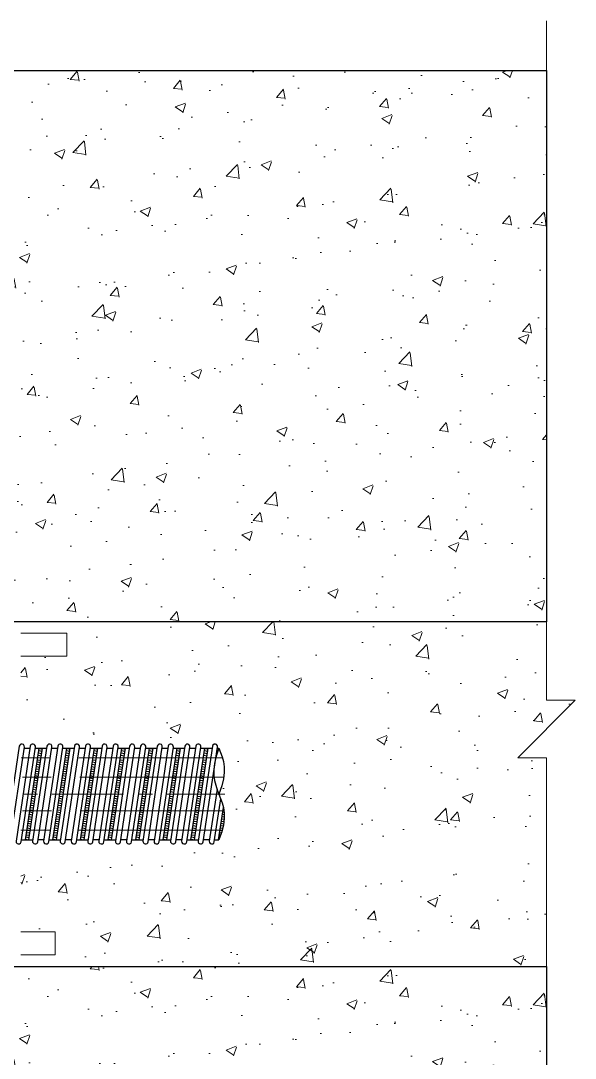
# Model space of a CAD drawing. Header units: millimetres. Extents: x 925681 to 1410834, y 71669 to 296428.
# Drawn here: x 1055692 to 1056174, y 291606 to 292509 of the extents above; entities that cross this region are included whole.
import ezdxf

# ---------------------------------------------------------------- set-up
doc = ezdxf.new("R2010")
doc.units = ezdxf.units.MM
doc.header["$LTSCALE"] = 100
doc.linetypes.add('CENTER', pattern=[2, 1.25, -0.25, 0.25, -0.25])
for name, color, linetype, lineweight in [('Ap0101_grid', 145, 'CENTER', 18), ('Ap0302_PC', 4, 'Continuous', 9), ('Ap0311_H', 8, 'Continuous', 15), ('Ap0314_Kh', 253, 'Continuous', 15), ('Ap0605-StrandSection', 41, 'Continuous', 25), ('STELL', 7, 'Continuous', 18)]:
    doc.layers.add(name, color=color, linetype=linetype, lineweight=lineweight)

# ---------------------------------------------------------------- blocks, each defined once
blk = doc.blocks.new('*U389')
at = {"layer": 'Ap0311_H'}
h = blk.add_hatch(dxfattribs=at)
h.set_pattern_fill('AR-CONC', color=256, scale=12.5, style=0)
h.set_pattern_definition([(49.99999999999999, (0, 919.9999999999709), (89.65752282509418, -7.844016872824389), [9.375, -103.125]), (355, (0, 919.9999999999709), (-17.343916701625, 94.02401671250148), [7.5, -82.5]), (100.4514, (7.471460000000206, 919.3463324999709), (72.3136727142527, 86.1799427576192), [7.967523750000001, -87.642764]), (46.18420000000001, (0, 944.9999999999709), (133.4051310782056, -20.68987679112726), [14.0625, -154.6875]), (96.6356, (11.11709312499988, 943.2758366249709), (116.8328381935879, 121.7647338625552), [11.951286, -131.464125]), (351.1842, (0, 944.9999999999709), (116.8327431417034, 121.7648251156656), [11.25, -123.75]), (21, (12.5, 938.7499999999709), (74.61338151480771, -50.32736133316735), [9.375, -103.125]), (326.0000000000001, (12.5, 938.7499999999709), (30.41441649019772, 90.64375563085663), [7.5, -82.5]), (71.4514, (18.71777912500011, 934.5560492499708), (105.0278285726862, 40.31631208874405), [7.967523750000001, -87.642764]), (37.50000000000001, (0, 919.9999999999709), (1.519981914661334, 41.61173172891394), [0, -81.5, 0, -83.75, 0, -82.8125]), (7.499999999999999, (0, 919.9999999999709), (32.88369218026858, 49.30146398529503), [0, -47.75, 0, -79.625, 0, -31.5625]), (327.5, (-27.875, 919.9999999999709), (66.72780452155114, -2.819358966797475), [0, -31.25, 0, -97.5, 0, -129.375]), (317.5, (-40.375, 919.9999999999709), (72.89827116779828, 12.5131227915397), [0, -40.625, 0, -64.75, 0, -91.875])])
h.paths.add_polyline_path([(0, 1220.000000000175), (0, 860.0000000000291), (145, 780.0000000000291), (145, 739.9999999999709), (1022.270848323475, 739.9999999999709), (1022.270848323475, 1220.000000000175)])
h = blk.add_hatch(dxfattribs=at)
h.set_pattern_fill('AR-CONC', color=256, scale=12.5, style=0)
h.set_pattern_definition([(49.99999999999999, (565, 440.0000000004364), (89.65752282509418, -7.844016872824389), [9.375, -103.125]), (355, (565, 440.0000000004364), (-17.343916701625, 94.02401671250148), [7.5, -82.5]), (100.4514, (572.47146, 439.3463325004365), (72.3136727142527, 86.1799427576192), [7.967523750000001, -87.642764]), (46.18420000000001, (565, 465.0000000004364), (133.4051310782056, -20.68987679112726), [14.0625, -154.6875]), (96.6356, (576.117093125, 463.2758366254365), (116.8328381935879, 121.7647338625552), [11.951286, -131.464125]), (351.1842, (565, 465.0000000004364), (116.8327431417034, 121.7648251156656), [11.25, -123.75]), (21, (577.5, 458.7500000004364), (74.61338151480771, -50.32736133316735), [9.375, -103.125]), (326.0000000000001, (577.5, 458.7500000004364), (30.41441649019772, 90.64375563085663), [7.5, -82.5]), (71.4514, (583.717779125, 454.5560492504364), (105.0278285726862, 40.31631208874405), [7.967523750000001, -87.642764]), (37.50000000000001, (565, 440.0000000004364), (1.519981914661334, 41.61173172891394), [0, -81.5, 0, -83.75, 0, -82.8125]), (7.499999999999999, (565, 440.0000000004364), (32.88369218026858, 49.30146398529503), [0, -47.75, 0, -79.625, 0, -31.5625]), (327.5, (537.125, 440.0000000004364), (66.72780452155114, -2.819358966797475), [0, -31.25, 0, -97.5, 0, -129.375]), (317.5, (524.625, 440.0000000004364), (72.89827116779828, 12.5131227915397), [0, -40.625, 0, -64.75, 0, -91.875])])
h.paths.add_polyline_path([(1047.270848323475, 671.6142830707249), (1022.270848323475, 671.6142830707249), (1022.270848323475, 740.0000000002037), (565, 740.0000000002037), (565, 730.0000000003492), (605.0000000001746, 730.0000000003492), (605.0000000001746, 710.0000000003492), (565, 710.0000000003492), (565, 633.3116607654495, -0.5898719353528129), (568.1262476765551, 630.9162339811155), (567.9888125794183, 630.0000000002037), (573.0447496831242, 630.0000000002037), (573.2823145859875, 631.5837660192919, -1), (577.7325281738304, 630.9162339811155), (577.5950930766936, 630.0000000002037), (587.4384691853834, 630.0000000002037), (587.6760340882465, 631.5837660192919, -1), (592.1262476765551, 630.9162339811155), (591.9888125794183, 630.0000000002037), (597.0447496831243, 630.0000000002037), (597.2823145859875, 631.5837660192919, -1), (601.7325281738304, 630.9162339811155), (601.5950930766936, 630.0000000002037), (611.4384691853833, 630.0000000002037), (611.6760340882465, 631.5837660192919, -1), (616.1262476765551, 630.9162339811155), (615.9888125794183, 630.0000000002037), (621.0447496831243, 630.0000000002037), (621.2823145859875, 631.5837660192919, -1), (625.7325281738304, 630.9162339811155), (625.5950930766936, 630.0000000002037), (635.4384691853833, 630.0000000002037), (635.6760340882465, 631.5837660192919, -1), (640.1262476765551, 630.9162339811155), (639.9888125794184, 630.0000000002037), (645.0447496831242, 630.0000000002037), (645.2823145859875, 631.5837660192919, -1), (649.7325281738304, 630.9162339811155), (649.5950930766936, 630.0000000002037), (659.4384691853833, 630.0000000002037), (659.6760340882465, 631.5837660192919, -1), (664.1262476765551, 630.9162339811155), (663.9888125794184, 630.0000000002037), (669.0447496831242, 630.0000000002037), (669.2823145859875, 631.5837660192919, -1), (673.7325281738304, 630.9162339811155), (673.5950930766936, 630.0000000002037), (683.4384691853833, 630.0000000002037), (683.6760340882465, 631.5837660192919, -1), (688.1262476765551, 630.9162339811155), (687.9888125794183, 630.0000000002037), (693.0447496831242, 630.0000000002037), (693.2823145859875, 631.5837660192919, -1), (697.7325281738304, 630.9162339811155), (697.5950930766936, 630.0000000002037), (707.4384691853832, 630.0000000002037), (707.6760340882465, 631.5837660192919, -1), (712.1262476765551, 630.9162339811155), (711.9888125794183, 630.0000000002037), (717.0447496831243, 630.0000000002037), (717.2823145859875, 631.5837660192919, -1), (721.7325281738304, 630.9162339811155), (721.5950930766936, 630.0000000002037), (731.4384691853833, 630.0000000002037), (731.6760340882465, 631.5837660192919, -1), (736.1262476765551, 630.9162339811155), (735.9888125794183, 630.0000000002037), (737.3623245430177, 630.0000000001746), (738.8388870430049, 626.2304687500875), (740.4476511761646, 621.5500000002503), (740.3779643534207, 621.5500000002503), (741.2295120430065, 618.2226562502032), (741.8623245430064, 613.7500000002021), (741.9326370430063, 608.8085937502032), (741.2998245430061, 603.2812500000873), (739.823262043006, 597.0507812502026), (737.3623245430063, 590.0000000002037), (738.9768372273139, 585.8782943379156), (738.9717023313219, 585.8440616979693), (740.1748245430065, 582.3437500002321), (741.2319623092443, 578.2130820618129), (741.2313984726986, 578.2093231515092), (741.8623245430064, 573.7500000002617), (741.9421496130001, 568.1400714701438), (741.8575523115901, 568.1527610653584), (741.1746688453209, 562.1880690605668), (741.045348110693, 562.2074671707572), (739.6568556057484, 556.3486165215593), (739.5820990067529, 556.3598300114086), (737.3623245430266, 550.0000000002037), (733.595093076692, 550.0000000002037), (733.3575281738304, 548.4162339811155, -1), (728.9073145859875, 549.0837660192919), (729.0447496831229, 550.0000000002037), (723.9888125794184, 550.0000000002037), (723.7512476765551, 548.4162339811155, -1), (719.3010340882465, 549.0837660192919), (719.4384691853834, 550.0000000002037), (709.5950930766937, 550.0000000002037), (709.3575281738304, 548.4162339811155, -1), (704.9073145859875, 549.0837660192919), (705.0447496831243, 550.0000000002037), (699.9888125794184, 550.0000000002037), (699.7512476765551, 548.4162339811155, -1), (695.3010340882465, 549.0837660192919), (695.4384691853834, 550.0000000002037), (685.5950930766936, 550.0000000002037), (685.3575281738304, 548.4162339811155, -1), (680.9073145859875, 549.0837660192919), (681.0447496831243, 550.0000000002037), (675.9888125794183, 550.0000000002037), (675.7512476765551, 548.4162339811155, -1), (671.3010340882465, 549.0837660192919), (671.4384691853834, 550.0000000002037), (661.5950930766937, 550.0000000002037), (661.3575281738304, 548.4162339811155, -1), (656.9073145859875, 549.0837660192919), (657.0447496831243, 550.0000000002037), (651.9888125794183, 550.0000000002037), (651.7512476765551, 548.4162339811155, -1), (647.3010340882465, 549.0837660192919), (647.4384691853834, 550.0000000002037), (637.5950930766936, 550.0000000002037), (637.3575281738304, 548.4162339811155, -1), (632.9073145859875, 549.0837660192919), (633.0447496831243, 550.0000000002037), (627.9888125794183, 550.0000000002037), (627.7512476765551, 548.4162339811155, -1), (623.3010340882465, 549.0837660192919), (623.4384691853833, 550.0000000002037), (613.5950930766936, 550.0000000002037), (613.3575281738304, 548.4162339811155, -1), (608.9073145859875, 549.0837660192919), (609.0447496831243, 550.0000000002037), (603.9888125794183, 550.0000000002037), (603.7512476765551, 548.4162339811155, -1), (599.3010340882465, 549.0837660192919), (599.4384691853833, 550.0000000002037), (589.5950930766936, 550.0000000002037), (589.3575281738304, 548.4162339811155, -1), (584.9073145859875, 549.0837660192919), (585.0447496831243, 550.0000000002037), (579.9888125794183, 550.0000000002037), (579.7512476765551, 548.4162339811155, -1), (575.3010340882465, 549.0837660192919), (575.4384691853833, 550.0000000002037), (565.5950930766936, 550.0000000002037), (565.3575281738304, 548.4162339811155, -0.1111382319509817), (565, 547.4951493725862), (565, 470.0000000001164), (595.0000000001746, 470.0000000001164), (595.0000000001746, 450.0000000001164), (565, 450.0000000001164), (565, 440.0000000004364), (1022.270848323475, 440.0000000004366), (1022.270848323475, 621.6142830707249), (997.2708483234745, 621.6142830707249)])
h = blk.add_hatch(dxfattribs=at)
h.set_pattern_fill('AR-CONC', color=256, scale=12.5, style=0)
h.set_pattern_definition([(49.99999999999999, (0, 239.9999999999709), (89.65752282509418, -7.844016872824389), [9.375, -103.125]), (355, (0, 239.9999999999709), (-17.343916701625, 94.02401671250148), [7.5, -82.5]), (100.4514, (7.471460000000206, 239.3463324999709), (72.3136727142527, 86.1799427576192), [7.967523750000001, -87.642764]), (46.18420000000001, (0, 264.9999999999709), (133.4051310782056, -20.68987679112726), [14.0625, -154.6875]), (96.6356, (11.11709312499988, 263.2758366249709), (116.8328381935879, 121.7647338625552), [11.951286, -131.464125]), (351.1842, (0, 264.9999999999709), (116.8327431417034, 121.7648251156656), [11.25, -123.75]), (21, (12.5, 258.7499999999709), (74.61338151480771, -50.32736133316735), [9.375, -103.125]), (326.0000000000001, (12.5, 258.7499999999709), (30.41441649019772, 90.64375563085663), [7.5, -82.5]), (71.4514, (18.71777912500011, 254.5560492499709), (105.0278285726862, 40.31631208874405), [7.967523750000001, -87.642764]), (37.50000000000001, (0, 239.9999999999709), (1.519981914661334, 41.61173172891394), [0, -81.5, 0, -83.75, 0, -82.8125]), (7.499999999999999, (0, 239.9999999999709), (32.88369218026858, 49.30146398529503), [0, -47.75, 0, -79.625, 0, -31.5625]), (327.5, (-27.875, 239.9999999999709), (66.72780452155114, -2.819358966797475), [0, -31.25, 0, -97.5, 0, -129.375]), (317.5, (-40.375, 239.9999999999709), (72.89827116779828, 12.5131227915397), [0, -40.625, 0, -64.75, 0, -91.875])])
h.paths.add_polyline_path([(145, 440.0000000002329), (145, 400.0000000002328), (0, 320.0000000002328), (0, 0), (1022.270848323475, -2.91038304567337e-11), (1022.270848323475, 440.0000000002328)])
at = {"color": 8, "linetype": 'CENTER'}
for points in [[(740.3779643534217, 621.5500000002503), (344.2249709167518, 621.5500000002503, -0.03551756538099621), (315.9182256874628, 623.5633131384093), (159.0817743130028, 645.9866868619283, 0.05472768825938061), (140.7750290832482, 648.0000000002037), (30.62800784735009, 648.0000000002037)], [(741.4587155207992, 604.6690940344415), (330, 604.6690940344415), (150.5814956598915, 618.6877379457874, 0.01397283074544523), (139.4097762666643, 619.0000000002037), (30.62800784735009, 619.0000000002037)], [(741.6386505111586, 575.3309059659659), (330, 575.3309059659659), (150.5814956598915, 561.3122620547365, -0.01397283074544523), (139.4097762666643, 561.0000000002037), (30.62800784735009, 561.0000000002037)], [(740.1548637279193, 558.4500000001572), (344.2249709167518, 558.4500000001572, 0.03551756538099621), (315.9182256874628, 556.4366868619982), (159.0817743130028, 534.0133131384791, -0.05472768825938061), (140.7750290832482, 532.0000000002037), (30.62800784735009, 532.0000000002037)]]:
    blk.add_lwpolyline(points, format="xyb", dxfattribs=at)
at = {"layer": 'Ap0101_grid', "linetype": 'CENTER', "ltscale": 0.5}
blk.add_lwpolyline([(-108, 590.0000000002037), (742.3623245430645, 590.0000000002037)], dxfattribs=at)
at = {"layer": 'Ap0302_PC'}
blk.add_lwpolyline([(145, 739.9999999999709), (145, 780.0000000000291), (0, 860.0000000000291), (0, 1220.000000000175), (1022.270848323475, 1220.000000000175)], dxfattribs=at)
at = {"layer": 'Ap0314_Kh'}
for points in [[(1022.270848323475, 1263.172471127473), (1022.270848323475, 671.6142830707249), (1047.270848323475, 671.6142830707249), (997.2708483234746, 621.6142830707249), (1022.270848323475, 621.6142830707249), (1022.270848323475, -38.7796555791283)], [(565.0000000001746, 710.0000000003492), (605.0000000001746, 710.0000000003492), (605.0000000001746, 730.0000000003492), (565.0000000001746, 730.0000000003492)], [(565.0000000001746, 470.0000000001164), (595.0000000001746, 470.0000000001164), (595.0000000001746, 450.0000000001164), (565.0000000001746, 450.0000000001164)]]:
    blk.add_lwpolyline(points, dxfattribs=at)
at = {"layer": 'Ap0605-StrandSection', "color": 41}
for points in [[(551.3010340882465, 549.0837660192919, 1.0000000000002), (555.7512476765551, 548.4162339811155), (568.1262476765551, 630.9162339811155, 0.9999999999998302), (563.6760340882465, 631.5837660192919)], [(560.9073145859875, 549.0837660192919, 1.0000000000002), (565.3575281738304, 548.4162339811155), (577.7325281738304, 630.9162339811155, 0.9999999999998302), (573.2823145859875, 631.5837660192919)], [(575.3010340882465, 549.0837660192919, 1.0000000000002), (579.7512476765551, 548.4162339811155), (592.1262476765551, 630.9162339811155, 0.9999999999998302), (587.6760340882465, 631.5837660192919)], [(584.9073145859875, 549.0837660192919, 1.0000000000002), (589.3575281738304, 548.4162339811155), (601.7325281738304, 630.9162339811155, 0.9999999999998302), (597.2823145859875, 631.5837660192919)], [(599.3010340882465, 549.0837660192919, 1.0000000000002), (603.7512476765551, 548.4162339811155), (616.1262476765551, 630.9162339811155, 0.9999999999998302), (611.6760340882465, 631.5837660192919)], [(608.9073145859875, 549.0837660192919, 1.0000000000002), (613.3575281738304, 548.4162339811155), (625.7325281738304, 630.9162339811155, 0.9999999999998302), (621.2823145859875, 631.5837660192919)], [(623.3010340882465, 549.0837660192919, 1.0000000000002), (627.7512476765551, 548.4162339811155), (640.1262476765551, 630.9162339811155, 0.9999999999998302), (635.6760340882465, 631.5837660192919)], [(632.9073145859875, 549.0837660192919, 1.0000000000002), (637.3575281738304, 548.4162339811155), (649.7325281738304, 630.9162339811155, 0.9999999999998302), (645.2823145859875, 631.5837660192919)], [(647.3010340882465, 549.0837660192919, 1.0000000000002), (651.7512476765551, 548.4162339811155), (664.1262476765551, 630.9162339811155, 0.9999999999998302), (659.6760340882465, 631.5837660192919)], [(656.9073145859875, 549.0837660192919, 1.0000000000002), (661.3575281738304, 548.4162339811155), (673.7325281738304, 630.9162339811155, 0.9999999999998302), (669.2823145859875, 631.5837660192919)], [(671.3010340882465, 549.0837660192919, 1.0000000000002), (675.7512476765551, 548.4162339811155), (688.1262476765551, 630.9162339811155, 0.9999999999998302), (683.6760340882465, 631.5837660192919)], [(680.9073145859875, 549.0837660192919, 1.0000000000002), (685.3575281738304, 548.4162339811155), (697.7325281738304, 630.9162339811155, 0.9999999999998302), (693.2823145859875, 631.5837660192919)], [(695.3010340882465, 549.0837660192919, 1.0000000000002), (699.7512476765551, 548.4162339811155), (712.1262476765551, 630.9162339811155, 0.9999999999998302), (707.6760340882465, 631.5837660192919)], [(704.9073145859875, 549.0837660192919, 1.0000000000002), (709.3575281738304, 548.4162339811155), (721.7325281738304, 630.9162339811155, 0.9999999999998302), (717.2823145859875, 631.5837660192919)], [(719.3010340882465, 549.0837660192919, 1.0000000000002), (723.7512476765551, 548.4162339811155), (736.1262476765551, 630.9162339811155, 0.9999999999998302), (731.6760340882465, 631.5837660192919)]]:
    blk.add_lwpolyline(points, format="xyb", close=True, dxfattribs=at)
for points in [[(567.9888125793077, 630.0000000002037), (573.0447496832348, 630.0000000002037)], [(569, 550.0000000002037), (581, 630.0000000002037)], [(572.0335622625425, 550.0000000002037), (584.0335622625425, 630.0000000002037)], [(577.5950930770487, 630.0000000002037), (587.4384691854939, 630.0000000002037)], [(580.0769520015456, 623.8463466771354), (583.0437610601075, 623.4013253183512)], [(580.3736329074018, 625.824219382921), (583.3404419659637, 625.3791980240203)], [(580.670313813258, 627.8020920885901), (583.6371228718199, 627.3570707298059)], [(580.9669947191142, 629.7799647943757), (583.9338037776761, 629.3349434355914)], [(591.9888125793077, 630.0000000002037), (597.0447496832348, 630.0000000002037)], [(593, 550.0000000002037), (605, 630.0000000002037)], [(596.0335622625425, 550.0000000002037), (608.0335622625425, 630.0000000002037)], [(601.5950930770487, 630.0000000002037), (611.4384691854939, 630.0000000002037)], [(604.0769520015456, 623.8463466771354), (607.0437610601075, 623.4013253183512)], [(604.3736329074018, 625.824219382921), (607.3404419659637, 625.3791980240203)], [(604.670313813258, 627.8020920885901), (607.6371228718199, 627.3570707298059)], [(604.9669947191142, 629.7799647943757), (607.9338037776761, 629.3349434355914)], [(615.9888125793077, 630.0000000002037), (621.0447496832348, 630.0000000002037)], [(617, 550.0000000002037), (629, 630.0000000002037)], [(620.0335622625425, 550.0000000002037), (632.0335622625425, 630.0000000002037)], [(625.5950930770487, 630.0000000002037), (635.4384691854939, 630.0000000002037)], [(628.0769520015456, 623.8463466771354), (631.0437610601075, 623.4013253183512)], [(628.3736329074018, 625.824219382921), (631.3404419659637, 625.3791980240203)], [(628.670313813258, 627.8020920885901), (631.6371228718199, 627.3570707298059)], [(628.9669947191142, 629.7799647943757), (631.9338037776761, 629.3349434355914)], [(639.9888125793077, 630.0000000002037), (645.0447496832348, 630.0000000002037)], [(641, 550.0000000002037), (653, 630.0000000002037)], [(644.0335622625425, 550.0000000002037), (656.0335622625425, 630.0000000002037)], [(649.5950930770487, 630.0000000002037), (659.4384691854939, 630.0000000002037)], [(652.0769520015456, 623.8463466771354), (655.0437610601075, 623.4013253183512)], [(652.3736329074018, 625.824219382921), (655.3404419659637, 625.3791980240203)], [(652.670313813258, 627.8020920885901), (655.6371228718199, 627.3570707298059)], [(652.9669947191142, 629.7799647943757), (655.9338037776761, 629.3349434355914)], [(663.9888125793077, 630.0000000002037), (669.0447496832348, 630.0000000002037)], [(665, 550.0000000002037), (677, 630.0000000002037)], [(668.0335622625425, 550.0000000002037), (680.0335622625425, 630.0000000002037)], [(673.5950930770487, 630.0000000002037), (683.4384691854939, 630.0000000002037)], [(676.0769520015456, 623.8463466771354), (679.0437610601075, 623.4013253183512)], [(676.3736329074018, 625.824219382921), (679.3404419659637, 625.3791980240203)], [(676.670313813258, 627.8020920885901), (679.6371228718199, 627.3570707298059)], [(676.9669947191142, 629.7799647943757), (679.9338037776761, 629.3349434355914)], [(687.9888125793077, 630.0000000002037), (693.0447496832348, 630.0000000002037)], [(689, 550.0000000002037), (701, 630.0000000002037)], [(692.0335622625425, 550.0000000002037), (704.0335622625425, 630.0000000002037)], [(697.5950930770487, 630.0000000002037), (707.4384691854939, 630.0000000002037)], [(700.0769520015456, 623.8463466771354), (703.0437610601075, 623.4013253183512)], [(700.3736329074018, 625.824219382921), (703.3404419659637, 625.3791980240203)], [(700.670313813258, 627.8020920885901), (703.6371228718199, 627.3570707298059)], [(700.9669947191142, 629.7799647943757), (703.9338037776761, 629.3349434355914)], [(711.9888125793077, 630.0000000002037), (717.0447496832348, 630.0000000002037)], [(713, 550.0000000002037), (725, 630.0000000002037)], [(716.0335622625425, 550.0000000002037), (728.0335622625425, 630.0000000002037)], [(721.5950930770487, 630.0000000002037), (731.4384691854939, 630.0000000002037)], [(724.0769520015456, 623.8463466771354), (727.0437610601075, 623.4013253183512)], [(724.3736329074018, 625.824219382921), (727.3404419659637, 625.3791980240203)], [(724.670313813258, 627.8020920885901), (727.6371228718199, 627.3570707298059)], [(724.9669947191142, 629.7799647943757), (727.9338037776761, 629.3349434355914)], [(737.3623245430063, 630.0000000002037), (734.9013870430063, 622.9492187501679), (733.4248245430063, 616.7187500001464), (732.7920120430063, 611.1914062501372), (732.8623245430063, 606.2500000001382), (733.4951370430063, 601.7773437501475), (734.5498245430063, 597.6562500001628), (735.8857620430063, 593.7695312501822), (737.3623245430063, 590.0000000002037), (738.8388870430063, 586.2304687502252), (740.1748245430063, 582.3437500002447), (741.2295120430063, 578.22265625026), (741.8623245430063, 573.7500000002692), (741.9326370430063, 568.8085937502702), (741.2998245430063, 563.281250000261), (739.8232620430063, 557.0507812502395), (737.3623245430063, 550.0000000002037)], [(735.9888125793077, 630.0000000002037), (737.3623245430063, 630.0000000001746)], [(737.3623245430063, 630.0000000002037), (738.8388870430063, 626.2304687500873), (740.1748245430063, 622.3437500002037), (741.2295120430063, 618.2226562502037), (741.8623245430063, 613.7500000002037), (741.9326370430063, 608.8085937502037), (741.2998245430063, 603.2812500000873), (739.8232620430063, 597.0507812502037), (737.3623245430063, 590.0000000002037)], [(578.8902283781208, 615.934855854226), (581.8570374366827, 615.4898344954418)], [(579.186909283977, 617.9127285598952), (582.1537183425389, 617.4677072011109)], [(579.4835901898332, 619.8906012656807), (582.4503992483951, 619.4455799068965)], [(579.7802710956894, 621.8684739713499), (582.7470801542513, 621.4234526125656)], [(602.8902283781208, 615.934855854226), (605.8570374366827, 615.4898344954418)], [(603.186909283977, 617.9127285598952), (606.1537183425389, 617.4677072011109)], [(603.4835901898332, 619.8906012656807), (606.4503992483951, 619.4455799068965)], [(603.7802710956894, 621.8684739713499), (606.7470801542513, 621.4234526125656)], [(626.8902283781208, 615.934855854226), (629.8570374366827, 615.4898344954418)], [(627.186909283977, 617.9127285598952), (630.1537183425389, 617.4677072011109)], [(627.4835901898332, 619.8906012656807), (630.4503992483951, 619.4455799068965)], [(627.7802710956894, 621.8684739713499), (630.7470801542513, 621.4234526125656)], [(650.8902283781208, 615.934855854226), (653.8570374366827, 615.4898344954418)], [(651.186909283977, 617.9127285598952), (654.1537183425389, 617.4677072011109)], [(651.4835901898332, 619.8906012656807), (654.4503992483951, 619.4455799068965)], [(651.7802710956894, 621.8684739713499), (654.7470801542513, 621.4234526125656)], [(674.8902283781208, 615.934855854226), (677.8570374366827, 615.4898344954418)], [(675.186909283977, 617.9127285598952), (678.1537183425389, 617.4677072011109)], [(675.4835901898332, 619.8906012656807), (678.4503992483951, 619.4455799068965)], [(675.7802710956894, 621.8684739713499), (678.7470801542513, 621.4234526125656)], [(698.8902283781208, 615.934855854226), (701.8570374366827, 615.4898344954418)], [(699.186909283977, 617.9127285598952), (702.1537183425389, 617.4677072011109)], [(699.4835901898332, 619.8906012656807), (702.4503992483951, 619.4455799068965)], [(699.7802710956894, 621.8684739713499), (702.7470801542513, 621.4234526125656)], [(722.8902283781208, 615.934855854226), (725.8570374366827, 615.4898344954418)], [(723.186909283977, 617.9127285598952), (726.1537183425389, 617.4677072011109)], [(723.4835901898332, 619.8906012656807), (726.4503992483951, 619.4455799068965)], [(723.7802710956894, 621.8684739713499), (726.7470801542513, 621.4234526125656)], [(577.4068238488398, 606.0454923255311), (580.3736329074018, 605.6004709667468)], [(577.703504754696, 608.0233650312002), (580.670313813258, 607.5783436724159)], [(578.0001856605522, 610.0012377369858), (580.9669947191142, 609.5562163782015)], [(578.2968665664084, 611.9791104426549), (581.2636756249703, 611.5340890838706)], [(578.5935474722646, 613.9569831484405), (581.5603565308265, 613.5119617896562)], [(601.4068238488398, 606.0454923255311), (604.3736329074018, 605.6004709667468)], [(601.703504754696, 608.0233650312002), (604.670313813258, 607.5783436724159)], [(602.0001856605522, 610.0012377369858), (604.9669947191142, 609.5562163782015)], [(602.2968665664084, 611.9791104426549), (605.2636756249703, 611.5340890838706)], [(602.5935474722646, 613.9569831484405), (605.5603565308265, 613.5119617896562)], [(625.4068238488398, 606.0454923255311), (628.3736329074018, 605.6004709667468)], [(625.703504754696, 608.0233650312002), (628.670313813258, 607.5783436724159)], [(626.0001856605522, 610.0012377369858), (628.9669947191142, 609.5562163782015)], [(626.2968665664084, 611.9791104426549), (629.2636756249703, 611.5340890838706)], [(626.5935474722646, 613.9569831484405), (629.5603565308265, 613.5119617896562)], [(649.4068238488398, 606.0454923255311), (652.3736329074018, 605.6004709667468)], [(649.703504754696, 608.0233650312002), (652.670313813258, 607.5783436724159)], [(650.0001856605522, 610.0012377369858), (652.9669947191142, 609.5562163782015)], [(650.2968665664084, 611.9791104426549), (653.2636756249703, 611.5340890838706)], [(650.5935474722646, 613.9569831484405), (653.5603565308265, 613.5119617896562)], [(673.4068238488398, 606.0454923255311), (676.3736329074018, 605.6004709667468)], [(673.703504754696, 608.0233650312002), (676.670313813258, 607.5783436724159)], [(674.0001856605522, 610.0012377369858), (676.9669947191142, 609.5562163782015)], [(674.2968665664084, 611.9791104426549), (677.2636756249703, 611.5340890838706)], [(674.5935474722646, 613.9569831484405), (677.5603565308265, 613.5119617896562)], [(697.4068238488398, 606.0454923255311), (700.3736329074018, 605.6004709667468)], [(697.703504754696, 608.0233650312002), (700.670313813258, 607.5783436724159)], [(698.0001856605522, 610.0012377369858), (700.9669947191142, 609.5562163782015)], [(698.2968665664084, 611.9791104426549), (701.2636756249703, 611.5340890838706)], [(698.5935474722646, 613.9569831484405), (701.5603565308265, 613.5119617896562)], [(721.4068238488398, 606.0454923255311), (724.3736329074018, 605.6004709667468)], [(721.703504754696, 608.0233650312002), (724.670313813258, 607.5783436724159)], [(722.0001856605522, 610.0012377369858), (724.9669947191142, 609.5562163782015)], [(722.2968665664084, 611.9791104426549), (725.2636756249703, 611.5340890838706)], [(722.5935474722646, 613.9569831484405), (725.5603565308265, 613.5119617896562)], [(575.9234193195589, 596.1561287968361), (578.8902283781208, 595.7111074380518)], [(576.2201002254151, 598.1340015025053), (579.186909283977, 597.688980143721)], [(576.5167811312713, 600.1118742082908), (579.4835901898332, 599.6668528495065)], [(576.8134620371275, 602.0897469140764), (579.7802710956894, 601.6447255552921)], [(577.1101429429837, 604.0676196197455), (580.0769520015456, 603.6225982609612)], [(599.9234193195589, 596.1561287968361), (602.8902283781208, 595.7111074380518)], [(600.2201002254151, 598.1340015025053), (603.186909283977, 597.688980143721)], [(600.5167811312713, 600.1118742082908), (603.4835901898332, 599.6668528495065)], [(600.8134620371275, 602.0897469140764), (603.7802710956894, 601.6447255552921)], [(601.1101429429837, 604.0676196197455), (604.0769520015456, 603.6225982609612)], [(623.9234193195589, 596.1561287968361), (626.8902283781208, 595.7111074380518)], [(624.2201002254151, 598.1340015025053), (627.186909283977, 597.688980143721)], [(624.5167811312713, 600.1118742082908), (627.4835901898332, 599.6668528495065)], [(624.8134620371275, 602.0897469140764), (627.7802710956894, 601.6447255552921)], [(625.1101429429837, 604.0676196197455), (628.0769520015456, 603.6225982609612)], [(647.9234193195589, 596.1561287968361), (650.8902283781208, 595.7111074380518)], [(648.2201002254151, 598.1340015025053), (651.186909283977, 597.688980143721)], [(648.5167811312713, 600.1118742082908), (651.4835901898332, 599.6668528495065)], [(648.8134620371275, 602.0897469140764), (651.7802710956894, 601.6447255552921)], [(649.1101429429837, 604.0676196197455), (652.0769520015456, 603.6225982609612)], [(671.9234193195589, 596.1561287968361), (674.8902283781208, 595.7111074380518)], [(672.2201002254151, 598.1340015025053), (675.186909283977, 597.688980143721)], [(672.5167811312713, 600.1118742082908), (675.4835901898332, 599.6668528495065)], [(672.8134620371275, 602.0897469140764), (675.7802710956894, 601.6447255552921)], [(673.1101429429837, 604.0676196197455), (676.0769520015456, 603.6225982609612)], [(695.9234193195589, 596.1561287968361), (698.8902283781208, 595.7111074380518)], [(696.2201002254151, 598.1340015025053), (699.186909283977, 597.688980143721)], [(696.5167811312713, 600.1118742082908), (699.4835901898332, 599.6668528495065)], [(696.8134620371275, 602.0897469140764), (699.7802710956894, 601.6447255552921)], [(697.1101429429837, 604.0676196197455), (700.0769520015456, 603.6225982609612)], [(719.9234193195589, 596.1561287968361), (722.8902283781208, 595.7111074380518)], [(720.2201002254151, 598.1340015025053), (723.186909283977, 597.688980143721)], [(720.5167811312713, 600.1118742082908), (723.4835901898332, 599.6668528495065)], [(720.8134620371275, 602.0897469140764), (723.7802710956894, 601.6447255552921)], [(721.1101429429837, 604.0676196197455), (724.0769520015456, 603.6225982609612)], [(574.7366956961341, 588.2446379739267), (577.703504754696, 587.799616615026)], [(575.0333766019903, 590.2225106795959), (578.0001856605522, 589.7774893208116)], [(575.3300575078465, 592.2003833853814), (578.2968665664084, 591.7553620265971)], [(575.6267384137027, 594.1782560910506), (578.5935474722646, 593.7332347322663)], [(598.7366956961341, 588.2446379739267), (601.703504754696, 587.799616615026)], [(599.0333766019903, 590.2225106795959), (602.0001856605522, 589.7774893208116)], [(599.3300575078465, 592.2003833853814), (602.2968665664084, 591.7553620265971)], [(599.6267384137027, 594.1782560910506), (602.5935474722646, 593.7332347322663)], [(622.7366956961341, 588.2446379739267), (625.703504754696, 587.799616615026)], [(623.0333766019903, 590.2225106795959), (626.0001856605522, 589.7774893208116)], [(623.3300575078465, 592.2003833853814), (626.2968665664084, 591.7553620265971)], [(623.6267384137027, 594.1782560910506), (626.5935474722646, 593.7332347322663)], [(646.7366956961341, 588.2446379739267), (649.703504754696, 587.799616615026)], [(647.0333766019903, 590.2225106795959), (650.0001856605522, 589.7774893208116)], [(647.3300575078465, 592.2003833853814), (650.2968665664084, 591.7553620265971)], [(647.6267384137027, 594.1782560910506), (650.5935474722646, 593.7332347322663)], [(670.7366956961341, 588.2446379739267), (673.703504754696, 587.799616615026)], [(671.0333766019903, 590.2225106795959), (674.0001856605522, 589.7774893208116)], [(671.3300575078465, 592.2003833853814), (674.2968665664084, 591.7553620265971)], [(671.6267384137027, 594.1782560910506), (674.5935474722646, 593.7332347322663)], [(694.7366956961341, 588.2446379739267), (697.703504754696, 587.799616615026)], [(695.0333766019903, 590.2225106795959), (698.0001856605522, 589.7774893208116)], [(695.3300575078465, 592.2003833853814), (698.2968665664084, 591.7553620265971)], [(695.6267384137027, 594.1782560910506), (698.5935474722646, 593.7332347322663)], [(718.7366956961341, 588.2446379739267), (721.703504754696, 587.799616615026)], [(719.0333766019903, 590.2225106795959), (722.0001856605522, 589.7774893208116)], [(719.3300575078465, 592.2003833853814), (722.2968665664084, 591.7553620265971)], [(719.6267384137027, 594.1782560910506), (722.5935474722646, 593.7332347322663)], [(573.2532911668532, 578.3552744452318), (576.2201002254151, 577.9102530864475)], [(573.5499720727094, 580.3331471509009), (576.5167811312713, 579.8881257921166)], [(573.8466529785655, 582.3110198566865), (576.8134620371275, 581.8659984979022)], [(574.1433338844217, 584.2888925623556), (577.1101429429837, 583.8438712035713)], [(574.4400147902779, 586.2667652681412), (577.4068238488398, 585.8217439093569)], [(597.2532911668532, 578.3552744452318), (600.2201002254151, 577.9102530864475)], [(597.5499720727094, 580.3331471509009), (600.5167811312713, 579.8881257921166)], [(597.8466529785655, 582.3110198566865), (600.8134620371275, 581.8659984979022)], [(598.1433338844217, 584.2888925623556), (601.1101429429837, 583.8438712035713)], [(598.4400147902779, 586.2667652681412), (601.4068238488398, 585.8217439093569)], [(621.2532911668532, 578.3552744452318), (624.2201002254151, 577.9102530864475)], [(621.5499720727094, 580.3331471509009), (624.5167811312713, 579.8881257921166)], [(621.8466529785655, 582.3110198566865), (624.8134620371275, 581.8659984979022)], [(622.1433338844217, 584.2888925623556), (625.1101429429837, 583.8438712035713)], [(622.4400147902779, 586.2667652681412), (625.4068238488398, 585.8217439093569)], [(645.2532911668532, 578.3552744452318), (648.2201002254151, 577.9102530864475)], [(645.5499720727094, 580.3331471509009), (648.5167811312713, 579.8881257921166)], [(645.8466529785655, 582.3110198566865), (648.8134620371275, 581.8659984979022)], [(646.1433338844217, 584.2888925623556), (649.1101429429837, 583.8438712035713)], [(646.4400147902779, 586.2667652681412), (649.4068238488398, 585.8217439093569)], [(669.2532911668532, 578.3552744452318), (672.2201002254151, 577.9102530864475)], [(669.5499720727094, 580.3331471509009), (672.5167811312713, 579.8881257921166)], [(669.8466529785655, 582.3110198566865), (672.8134620371275, 581.8659984979022)], [(670.1433338844217, 584.2888925623556), (673.1101429429837, 583.8438712035713)], [(670.4400147902779, 586.2667652681412), (673.4068238488398, 585.8217439093569)], [(693.2532911668532, 578.3552744452318), (696.2201002254151, 577.9102530864475)], [(693.5499720727094, 580.3331471509009), (696.5167811312713, 579.8881257921166)], [(693.8466529785655, 582.3110198566865), (696.8134620371275, 581.8659984979022)], [(694.1433338844217, 584.2888925623556), (697.1101429429837, 583.8438712035713)], [(694.4400147902779, 586.2667652681412), (697.4068238488398, 585.8217439093569)], [(717.2532911668532, 578.3552744452318), (720.2201002254151, 577.9102530864475)], [(717.5499720727094, 580.3331471509009), (720.5167811312713, 579.8881257921166)], [(717.8466529785655, 582.3110198566865), (720.8134620371275, 581.8659984979022)], [(718.1433338844217, 584.2888925623556), (721.1101429429837, 583.8438712035713)], [(718.4400147902779, 586.2667652681412), (721.4068238488398, 585.8217439093569)], [(737, 550.0000000002037), (741.231398472737, 578.2093231517647)], [(572.0665675434284, 570.443783622206), (575.0333766019903, 569.9987622634217)], [(572.3632484492846, 572.4216563279915), (575.3300575078465, 571.9766349692072)], [(572.6599293551408, 574.3995290336607), (575.6267384137027, 573.9545076748764)], [(572.956610260997, 576.3774017394462), (575.9234193195589, 575.9323803806619)], [(596.0665675434284, 570.443783622206), (599.0333766019903, 569.9987622634217)], [(596.3632484492846, 572.4216563279915), (599.3300575078465, 571.9766349692072)], [(596.6599293551408, 574.3995290336607), (599.6267384137027, 573.9545076748764)], [(596.956610260997, 576.3774017394462), (599.9234193195589, 575.9323803806619)], [(620.0665675434284, 570.443783622206), (623.0333766019903, 569.9987622634217)], [(620.3632484492846, 572.4216563279915), (623.3300575078465, 571.9766349692072)], [(620.6599293551408, 574.3995290336607), (623.6267384137027, 573.9545076748764)], [(620.956610260997, 576.3774017394462), (623.9234193195589, 575.9323803806619)], [(644.0665675434284, 570.443783622206), (647.0333766019903, 569.9987622634217)], [(644.3632484492846, 572.4216563279915), (647.3300575078465, 571.9766349692072)], [(644.6599293551408, 574.3995290336607), (647.6267384137027, 573.9545076748764)], [(644.956610260997, 576.3774017394462), (647.9234193195589, 575.9323803806619)], [(668.0665675434284, 570.443783622206), (671.0333766019903, 569.9987622634217)], [(668.3632484492846, 572.4216563279915), (671.3300575078465, 571.9766349692072)], [(668.6599293551408, 574.3995290336607), (671.6267384137027, 573.9545076748764)], [(668.956610260997, 576.3774017394462), (671.9234193195589, 575.9323803806619)], [(692.0665675434284, 570.443783622206), (695.0333766019903, 569.9987622634217)], [(692.3632484492846, 572.4216563279915), (695.3300575078465, 571.9766349692072)], [(692.6599293551408, 574.3995290336607), (695.6267384137027, 573.9545076748764)], [(692.956610260997, 576.3774017394462), (695.9234193195589, 575.9323803806619)], [(716.0665675434284, 570.443783622206), (719.0333766019903, 569.9987622634217)], [(716.3632484492846, 572.4216563279915), (719.3300575078465, 571.9766349692072)], [(716.6599293551408, 574.3995290336607), (719.6267384137027, 573.9545076748764)], [(716.956610260997, 576.3774017394462), (719.9234193195589, 575.9323803806619)], [(740.0665675434284, 570.443783622206), (741.9133111854317, 570.1667720758705)], [(740.3632484492846, 572.4216563279915), (741.8844727578107, 572.1934726816544)], [(740.6599293551408, 574.3995290336607), (741.7945048764814, 574.2293427054537)], [(740.956610260997, 576.3774017394462), (741.5021655132296, 576.2955684516055)], [(570.5831630141474, 560.554420093511), (573.5499720727094, 560.1093987347267)], [(570.8798439200036, 562.5322927992966), (573.8466529785655, 562.0872714405123)], [(571.1765248258598, 564.5101655050821), (574.1433338844217, 564.0651441462978)], [(571.473205731716, 566.4880382107513), (574.4400147902779, 566.043016851967)], [(571.7698866375722, 568.4659109165368), (574.7366956961341, 568.0208895577525)], [(594.5831630141474, 560.554420093511), (597.5499720727094, 560.1093987347267)], [(594.8798439200036, 562.5322927992966), (597.8466529785655, 562.0872714405123)], [(595.1765248258598, 564.5101655050821), (598.1433338844217, 564.0651441462978)], [(595.473205731716, 566.4880382107513), (598.4400147902779, 566.043016851967)], [(595.7698866375722, 568.4659109165368), (598.7366956961341, 568.0208895577525)], [(618.5831630141474, 560.554420093511), (621.5499720727094, 560.1093987347267)], [(618.8798439200036, 562.5322927992966), (621.8466529785655, 562.0872714405123)], [(619.1765248258598, 564.5101655050821), (622.1433338844217, 564.0651441462978)], [(619.473205731716, 566.4880382107513), (622.4400147902779, 566.043016851967)], [(619.7698866375722, 568.4659109165368), (622.7366956961341, 568.0208895577525)], [(642.5831630141474, 560.554420093511), (645.5499720727094, 560.1093987347267)], [(642.8798439200036, 562.5322927992966), (645.8466529785655, 562.0872714405123)], [(643.1765248258598, 564.5101655050821), (646.1433338844217, 564.0651441462978)], [(643.473205731716, 566.4880382107513), (646.4400147902779, 566.043016851967)], [(643.7698866375722, 568.4659109165368), (646.7366956961341, 568.0208895577525)], [(666.5831630141474, 560.554420093511), (669.5499720727094, 560.1093987347267)], [(666.8798439200036, 562.5322927992966), (669.8466529785655, 562.0872714405123)], [(667.1765248258598, 564.5101655050821), (670.1433338844217, 564.0651441462978)], [(667.473205731716, 566.4880382107513), (670.4400147902779, 566.043016851967)], [(667.7698866375722, 568.4659109165368), (670.7366956961341, 568.0208895577525)], [(690.5831630141474, 560.554420093511), (693.5499720727094, 560.1093987347267)], [(690.8798439200036, 562.5322927992966), (693.8466529785655, 562.0872714405123)], [(691.1765248258598, 564.5101655050821), (694.1433338844217, 564.0651441462978)], [(691.473205731716, 566.4880382107513), (694.4400147902779, 566.043016851967)], [(691.7698866375722, 568.4659109165368), (694.7366956961341, 568.0208895577525)], [(714.5831630141474, 560.554420093511), (717.5499720727094, 560.1093987347267)], [(714.8798439200036, 562.5322927992966), (717.8466529785655, 562.0872714405123)], [(715.1765248258598, 564.5101655050821), (718.1433338844217, 564.0651441462978)], [(715.473205731716, 566.4880382107513), (718.4400147902779, 566.043016851967)], [(715.7698866375722, 568.4659109165368), (718.7366956961341, 568.0208895577525)], [(738.5831630141474, 560.554420093511), (740.5825172757031, 560.2545169542718)], [(738.8798439200036, 562.5322927992966), (741.0453481107252, 562.2074671707524)], [(739.1765248258598, 564.5101655050821), (741.4022966674529, 564.1762997288024)], [(739.473205731716, 566.4880382107513), (741.629924489418, 566.1645303971018)], [(739.7698866375722, 568.4659109165368), (741.8575523114996, 568.152761065372)], [(569.3964393907227, 552.6429292706016), (572.3632484492846, 552.1979079118173)], [(569.6931202965789, 554.6208019763872), (572.6599293551408, 554.1757806176029)], [(569.989801202435, 556.5986746820563), (572.956610260997, 556.153653323272)], [(570.2864821082912, 558.5765473878419), (573.2532911668532, 558.1315260290576)], [(593.3964393907227, 552.6429292706016), (596.3632484492846, 552.1979079118173)], [(593.6931202965789, 554.6208019763872), (596.6599293551408, 554.1757806176029)], [(593.989801202435, 556.5986746820563), (596.956610260997, 556.153653323272)], [(594.2864821082912, 558.5765473878419), (597.2532911668532, 558.1315260290576)], [(617.3964393907227, 552.6429292706016), (620.3632484492846, 552.1979079118173)], [(617.6931202965789, 554.6208019763872), (620.6599293551408, 554.1757806176029)], [(617.989801202435, 556.5986746820563), (620.956610260997, 556.153653323272)], [(618.2864821082912, 558.5765473878419), (621.2532911668532, 558.1315260290576)], [(641.3964393907227, 552.6429292706016), (644.3632484492846, 552.1979079118173)], [(641.6931202965789, 554.6208019763872), (644.6599293551408, 554.1757806176029)], [(641.989801202435, 556.5986746820563), (644.956610260997, 556.153653323272)], [(642.2864821082912, 558.5765473878419), (645.2532911668532, 558.1315260290576)], [(665.3964393907227, 552.6429292706016), (668.3632484492846, 552.1979079118173)], [(665.6931202965789, 554.6208019763872), (668.6599293551408, 554.1757806176029)], [(665.989801202435, 556.5986746820563), (668.956610260997, 556.153653323272)], [(666.2864821082912, 558.5765473878419), (669.2532911668532, 558.1315260290576)], [(689.3964393907227, 552.6429292706016), (692.3632484492846, 552.1979079118173)], [(689.6931202965789, 554.6208019763872), (692.6599293551408, 554.1757806176029)], [(689.989801202435, 556.5986746820563), (692.956610260997, 556.153653323272)], [(690.2864821082912, 558.5765473878419), (693.2532911668532, 558.1315260290576)], [(713.3964393907227, 552.6429292706016), (716.3632484492846, 552.1979079118173)], [(713.6931202965789, 554.6208019763872), (716.6599293551408, 554.1757806176029)], [(713.989801202435, 556.5986746820563), (716.956610260997, 556.153653323272)], [(714.2864821082912, 558.5765473878419), (717.2532911668532, 558.1315260290576)], [(737.3964393907227, 552.6429292706016), (738.2405921362806, 552.5163063587388)], [(737.6931202965789, 554.6208019763872), (738.9113455715124, 554.4380681851762)], [(737.989801202435, 556.5986746820563), (739.5820990067441, 556.3598300114099)], [(738.2864821082912, 558.5765473878419), (740.1196864407393, 558.3015667380241)], [(565.5950930770487, 550.0000000002037), (575.4384691854939, 550.0000000002037)], [(569.0997584848665, 550.6650565649325), (572.0665675434284, 550.2200352060318)], [(585.0447496831184, 550.0000000002037), (579.9888125794241, 550.0000000002037)], [(589.5950930770487, 550.0000000002037), (599.4384691854939, 550.0000000002037)], [(593.0997584848665, 550.6650565649325), (596.0665675434284, 550.2200352060318)], [(609.0447496831184, 550.0000000002037), (603.9888125794241, 550.0000000002037)], [(613.5950930770487, 550.0000000002037), (623.4384691854939, 550.0000000002037)], [(617.0997584848665, 550.6650565649325), (620.0665675434284, 550.2200352060318)], [(633.0447496831184, 550.0000000002037), (627.9888125794241, 550.0000000002037)], [(637.5950930770487, 550.0000000002037), (647.4384691854939, 550.0000000002037)], [(641.0997584848665, 550.6650565649325), (644.0665675434284, 550.2200352060318)], [(657.0447496831184, 550.0000000002037), (651.9888125794241, 550.0000000002037)], [(661.5950930770487, 550.0000000002037), (671.4384691854939, 550.0000000002037)], [(665.0997584848665, 550.6650565649325), (668.0665675434284, 550.2200352060318)], [(681.0447496831184, 550.0000000002037), (675.9888125794241, 550.0000000002037)], [(685.5950930770487, 550.0000000002037), (695.4384691854939, 550.0000000002037)], [(689.0997584848665, 550.6650565649325), (692.0665675434284, 550.2200352060318)], [(705.0447496831184, 550.0000000002037), (699.9888125794241, 550.0000000002037)], [(709.5950930770487, 550.0000000002037), (719.4384691854939, 550.0000000002037)], [(713.0997584848665, 550.6650565649325), (716.0665675434284, 550.2200352060318)], [(729.0447496831184, 550.0000000002037), (723.9888125794241, 550.0000000002037)], [(733.5950930770487, 550.0000000002037), (737.3623245430063, 550.0000000002037)], [(737.0997584848665, 550.6650565649325), (737.5698387010489, 550.5945445325051)]]:
    blk.add_lwpolyline(points, dxfattribs=at)
blk.add_lwpolyline([(735.6939060145523, 594.3277088768664), (728.9073145859875, 549.0837660192919, 1), (733.3575281738304, 548.4162339811155), (738.9717023313278, 585.8440616980079)], format="xyb", dxfattribs=at)
at = {"layer": 'Defpoints'}
for points in [[(1022.270848323475, 739.9999999999709), (145, 739.9999999999709), (145, 780.0000000000291), (0, 860.0000000000291), (0, 1220.000000000175), (1022.270848323475, 1220.000000000175)], [(1022.270848323475, 440.0000000002328), (1022.270848323475, -2.91038304567337e-11), (0, 0), (0, 320.0000000002328), (145, 400.0000000002328), (145, 440.0000000002328)]]:
    blk.add_lwpolyline(points, close=True, dxfattribs=at)

msp = doc.modelspace()

# ---------------------------------------------------------------- block references
at = {"layer": 'STELL'}
msp.add_blockref('*U389', (1055127.028346244, 291245.7147585241), dxfattribs=at)

doc.saveas('drawing.dxf')
